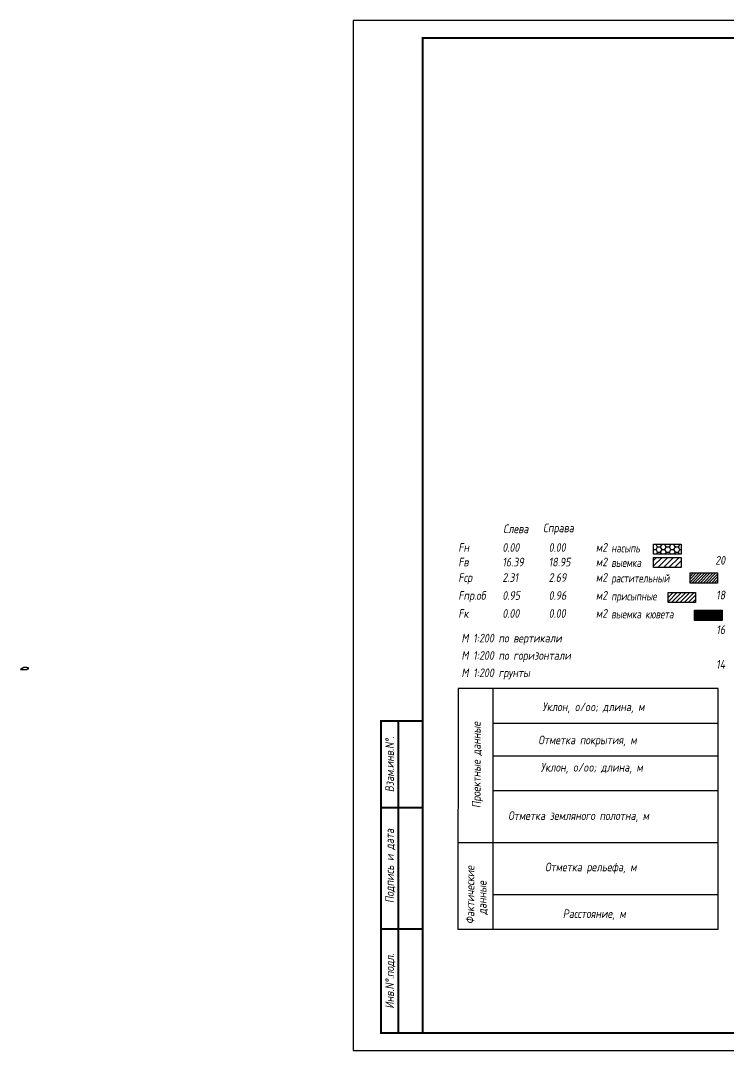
# Model space of a CAD drawing. Extents: x -717 to 1451, y -133302 to 233.
# Drawn here: x -125.9 to 78.1, y -105979.4 to -105682.4 of the extents above; entities that cross this region are included whole.
import ezdxf
from ezdxf.enums import TextEntityAlignment as Align

# ---------------------------------------------------------------- set-up
doc = ezdxf.new("R2010")
doc.units = 0
for name, color, linetype in [('Зарамочное оформление', 7, 'Continuous'), ('Линейка абсолютных высот', 7, 'Continuous'), ('Объем выемки', 7, 'Continuous'), ('Объем кюветов', 7, 'Continuous'), ('Объем насыпи', 7, 'Continuous'), ('Объем присыпных обочин', 7, 'Continuous'), ('Объем срезки растительного слоя', 7, 'Continuous'), ('Объём_2650', 7, 'Continuous'), ('Таблица', 7, 'Continuous')]:
    doc.layers.add(name, color=color, linetype=linetype)
for name, color, linetype, true_color in [('Объём_2563', 7, 'Continuous', 0xff8000), ('Объём_2570', 7, 'Continuous', 0x80ff00), ('Объём_2600', 7, 'Continuous', 0x808000), ('Объём_2620', 2, 'Continuous', 0xffff00)]:
    doc.layers.add(name, color=color, linetype=linetype, true_color=true_color)
doc.styles.add('М', font='romand.shx', dxfattribs={"width": 0.8, "oblique": 10, "height": 2.5})

# ---------------------------------------------------------------- blocks, each defined once
blk = doc.blocks.new('условные обозначения')
at = {"layer": 'Объём_2563'}
h = blk.add_hatch(dxfattribs=at)
h.set_pattern_fill('ANSI31', color=256, scale=0.3)
h.set_pattern_definition([(45, (-34.5, -100.5), (-0.673519, 0.673519), [])])
h.paths.add_polyline_path([(18.26, 7.53), (27.08, 7.53), (27.08, 4.62), (18.26, 4.62)])
at = {"layer": 'Объём_2570'}
h = blk.add_hatch(dxfattribs=at)
h.set_pattern_fill('ANSI31', color=3, scale=0.2)
h.set_pattern_definition([(45, (-32.9034, -100.5), (-0.4490128, 0.4490128), [])])
h.paths.add_polyline_path([(25.29, 13.16), (34.12, 13.16), (34.12, 10.25), (25.29, 10.25)])
at = {"layer": 'Объём_2600'}
h = blk.add_hatch(dxfattribs=at)
h.set_pattern_fill('ANSI31', color=6, scale=0.4)
h.set_pattern_definition([(45, (-34.5, -100.5), (-0.898026, 0.898026), [])])
h.paths.add_polyline_path([(13.63, 17.67), (22.46, 17.67), (22.46, 14.76), (13.63, 14.76)])
at = {"layer": 'Объём_2620'}
h = blk.add_hatch(dxfattribs=at)
h.set_pattern_fill('ANSI31', color=2, scale=0.1)
h.set_pattern_definition([(45, (-33.755, -100.5), (-0.2245064, 0.2245064), [])])
h.paths.add_polyline_path([(26.75, 2.41), (35.57, 2.41), (35.57, -0.5), (26.75, -0.5)])
at = {"layer": 'Объём_2650'}
h = blk.add_hatch(dxfattribs=at)
h.set_pattern_fill('HONEY', color=5, scale=0.3)
h.set_pattern_definition([(0, (-34.5, -100.5), (1.42875, 0.824889), [0.9525, -1.905]), (120, (-34.5, -100.5), (-1.42875, 0.824889), [0.9525, -1.905]), (60, (-34.5, -100.5), (3e-09, 1.6497784), [-1.905, 0.9525])])
h.paths.add_polyline_path([(13.63, 21.49), (22.46, 21.49), (22.46, 18.58), (13.63, 18.58)])
at = {"layer": 'Объём_2563'}
blk.add_lwpolyline([(18.26, 7.53), (27.08, 7.53), (27.08, 4.62), (18.26, 4.62)], close=True, dxfattribs=at)
at = {"layer": 'Объём_2620', "color": 2}
blk.add_lwpolyline([(26.75, 2.41), (35.57, 2.41), (35.57, -0.5), (26.75, -0.5)], close=True, dxfattribs=at)
at = {"layer": 'Объём_2650', "color": 5}
blk.add_lwpolyline([(13.63, 21.49), (22.46, 21.49), (22.46, 18.58), (13.63, 18.58)], close=True, dxfattribs=at)
at = {"layer": 'Объём_2650', "color": 6}
blk.add_lwpolyline([(13.63, 17.67), (22.46, 17.67), (22.46, 14.76), (13.63, 14.76)], close=True, dxfattribs=at)
at = {"layer": 'Объём_2650', "color": 3}
blk.add_lwpolyline([(25.29, 13.16), (34.12, 13.16), (34.12, 10.25), (25.29, 10.25)], close=True, dxfattribs=at)
at = {"layer": 'Объем насыпи', "color": 1, "style": 'М', "oblique": 10, "width": 0.8}
for s, p in [('насыпь', (0.09, 19.09)), ('выемка', (0.09, 14.89)), ('растительный', (0.09, 10.42)), ('присыпные', (0.09, 5.24)), ('выемка кювета', (0.09, 0.06))]:
    blk.add_text(s, height=2.5, dxfattribs=at).set_placement(p)

msp = doc.modelspace()

# ---------------------------------------------------------------- linework, layer by layer
at = {"layer": 'Объём_2563', "color": 250, "flags": 128}
msp.add_lwpolyline([(-123.923, -105869.374), (-123.623, -105869.368), (-123.623, -105869.099), (-124.123, -105869.099), (-124.123, -105868.958), (-125.023, -105868.994), (-125.923, -105869.594), (-124.107, -105869.558), (-123.923, -105869.374)], dxfattribs=at)
at = {"layer": 'Таблица', "linetype": 'Continuous', "flags": 128}
for points in [[(0.166, -105875), (0.111, -105944.421)], [(75.166, -105875), (0.166, -105875)], [(10.166, -105875), (10.166, -105944.421)], [(75.111, -105944.421), (75.166, -105875)], [(10.166, -105885), (75.166, -105885)], [(10.166, -105894.421), (75.166, -105894.421)], [(10.111, -105904.421), (75.111, -105904.421)], [(0.111, -105919.421), (75.111, -105919.421)], [(10.111, -105934.421), (75.111, -105934.421)], [(0.111, -105944.421), (75.111, -105944.421)]]:
    msp.add_lwpolyline(points, dxfattribs=at)

# ---------------------------------------------------------------- block references
at = {"layer": 'Объём_2570', "xscale": 0.9}
msp.add_blockref('условные обозначения', (44.274, -105854.89), dxfattribs=at)

# ---------------------------------------------------------------- texts
at = {"style": 'М', "oblique": 10, "width": 0.8}
msp.add_text('М 1:200 грунты', height=2.5, dxfattribs=at).set_placement((1.139, -105871.769))
at = {"layer": 'Линейка абсолютных высот', "style": 'М', "oblique": 10, "width": 0.8}
for s, p in [('20', (77.166, -105838.077)), ('18', (77.166, -105848.077)), ('16', (77.166, -105858.077)), ('14', (77.166, -105868.077))]:
    msp.add_text(s, height=2.5, dxfattribs=at).set_placement(p, align=Align.MIDDLE_RIGHT)
at = {"layer": 'Объем выемки', "style": 'М', "oblique": 10, "width": 0.8}
for s, p in [('Fв', (0.251, -105839.835)), ('16.39', (12.951, -105839.835)), ('18.95', (26.292, -105839.835)), ('м2', (39.897, -105839.802))]:
    msp.add_text(s, height=2.5, dxfattribs=at).set_placement(p)
at = {"layer": 'Объем кюветов', "style": 'М', "oblique": 10, "width": 0.8}
for s, p in [('Fк', (0.251, -105854.66)), ('0.00', (12.951, -105854.66)), ('0.00', (26.292, -105854.66)), ('м2', (39.897, -105854.627))]:
    msp.add_text(s, height=2.5, dxfattribs=at).set_placement(p)
at = {"layer": 'Объем насыпи', "style": 'М', "oblique": 10, "width": 0.8}
for s, p in [('Слева', (13.195, -105830.249)), ('Справа', (24.688, -105829.982)), ('Fн', (0.251, -105835.63)), ('0.00', (12.951, -105835.63)), ('0.00', (26.292, -105835.63)), ('м2', (39.897, -105835.597))]:
    msp.add_text(s, height=2.5, dxfattribs=at).set_placement(p)
at = {"layer": 'Объем присыпных обочин', "style": 'М', "oblique": 10, "width": 0.8}
for s, p in [('Fпр.об', (0.251, -105849.481)), ('0.95', (12.951, -105849.481)), ('0.96', (26.292, -105849.481)), ('м2', (39.897, -105849.448))]:
    msp.add_text(s, height=2.5, dxfattribs=at).set_placement(p)
at = {"layer": 'Объем срезки растительного слоя', "style": 'М', "oblique": 10, "width": 0.8}
for s, p in [('Fср', (0.251, -105844.303)), ('2.31', (12.951, -105844.303)), ('2.69', (26.292, -105844.303)), ('м2', (39.897, -105844.269))]:
    msp.add_text(s, height=2.5, dxfattribs=at).set_placement(p)
at = {"layer": 'Таблица', "style": 'М', "oblique": 10, "width": 0.8}
for s, p in [('М 1:200 по вертикали', (1.139, -105861.769)), ('М 1:200 по горизонтали', (1.139, -105866.769)), ('Уклон, o/oo; длина, м', (24.481, -105881.584)), ('Отметка покрытия, м', (23.313, -105891.139)), ('Уклон, o/oo; длина, м', (23.99, -105899.017)), ('Отметка земляного полотна, м', (14.627, -105912.965)), ('Отметка рельефа, м', (25.243, -105927.777)), ('Расстояние, м', (30.367, -105941.23))]:
    msp.add_text(s, height=2.5, dxfattribs=at).set_placement(p)
for s, p in [('Проектные данные ', (6.685, -105909.534)), ('Фактические ', (4.864, -105942.989)), ('данные', (8.37, -105940.284))]:
    msp.add_text(s, height=2.5, rotation=90, dxfattribs=at).set_placement(p)

# ---------------------------------------------------------------- wipeouts: each hides what was drawn before it
msp.add_wipeout([(-10.054, -105884.421), (-22.054, -105884.421), (-22.054, -105974.421), (-10.054, -105974.421)]).dxf.layer = 'Зарамочное оформление'

# ---------------------------------------------------------------- next in the draw order: linework, layer by layer
at = {"flags": 128}
msp.add_lwpolyline([(-30.054, -105979.421), (389.946, -105979.421), (389.946, -105682.421), (-30.054, -105682.421)], close=True, dxfattribs=at)
at = {"const_width": 0.6, "flags": 128}
msp.add_lwpolyline([(-10.054, -105974.421), (384.946, -105974.421), (384.946, -105687.421), (-10.054, -105687.421)], close=True, dxfattribs=at)
at = {"layer": 'Зарамочное оформление', "linetype": 'Continuous', "lineweight": -3, "const_width": 0.6, "flags": 128}
for points in [[(-10.054, -105974.421), (-22.054, -105974.421), (-22.054, -105884.421), (-10.054, -105884.421)], [(-17.054, -105974.421), (-17.054, -105884.421)], [(-22.054, -105909.421), (-10.054, -105909.421)], [(-22.054, -105944.421), (-10.054, -105944.421)]]:
    msp.add_lwpolyline(points, dxfattribs=at)

# ---------------------------------------------------------------- next in the draw order: texts
at = {"layer": 'Зарамочное оформление', "lineweight": 15, "style": 'М', "oblique": 10, "width": 0.8}
for s, p in [('Взам.инв.N%%d.', (-19.554, -105896.921)), ('Подпись и дата', (-19.572, -105926.227)), ('Инв.N%%d.подл.', (-19.554, -105959.421))]:
    msp.add_text(s, height=2.5, rotation=90, dxfattribs=at).set_placement(p, align=Align.MIDDLE_CENTER)

doc.saveas('drawing.dxf')
